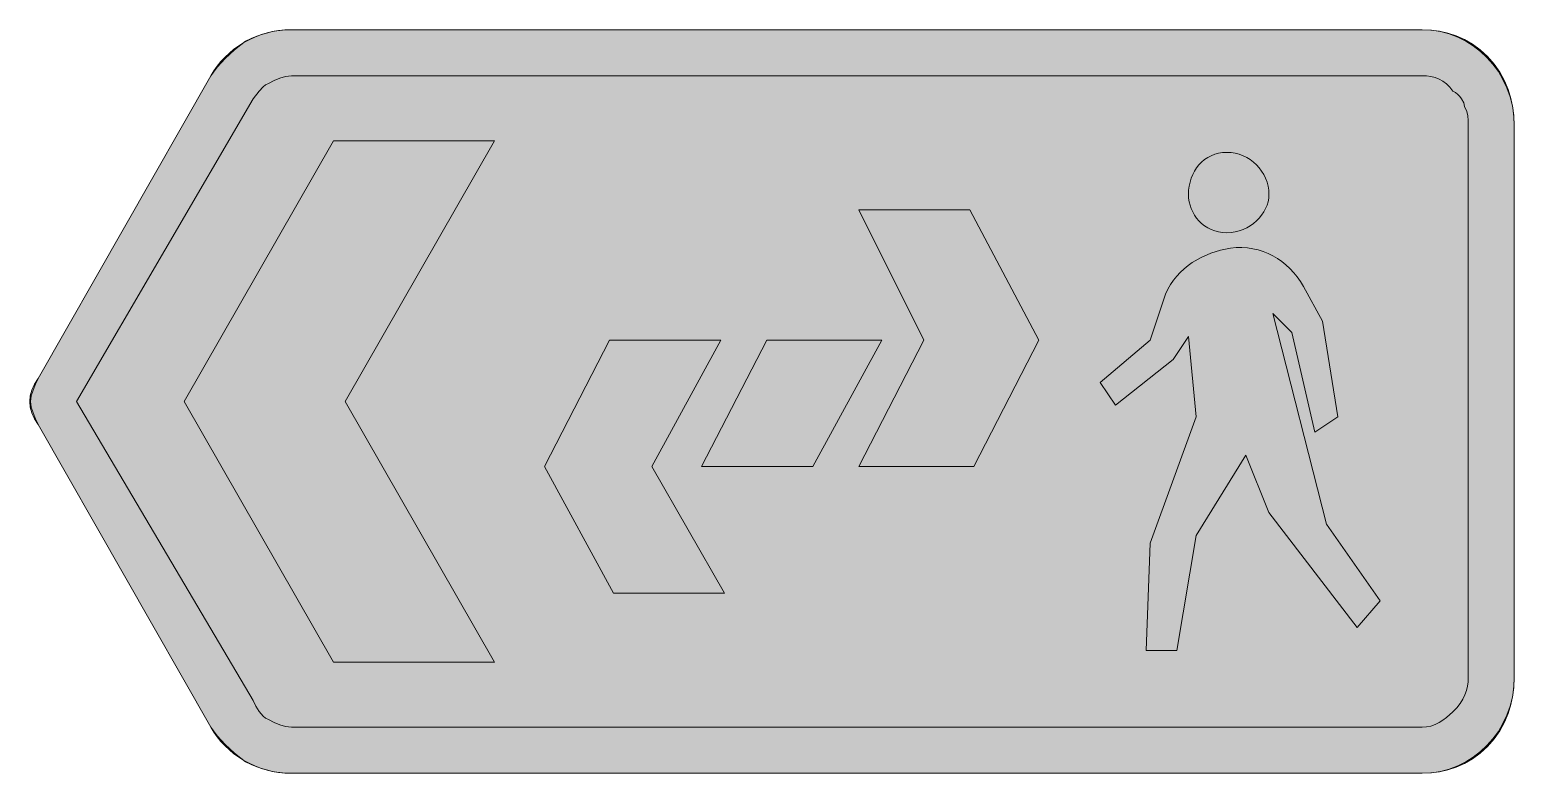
# Model space of a CAD drawing. Header units: metres. Extents: x 50 to 515, y 13 to 246.
import ezdxf

# ---------------------------------------------------------------- set-up
doc = ezdxf.new("R2010")
doc.units = ezdxf.units.M
for name, color, linetype, true_color in [('FILL_BLACK_000000', 7, 'Continuous', 0x000000), ('FILL_SILVER_C3C3C3', 7, 'Continuous', 0xc3c3c3), ('FILL_WHITE_FFFFFF', 7, 'Continuous', 0xffffff), ('STROKE_BLACK_000000', 7, 'Continuous', 0x000000), ('STROKE_WHITE_FFFFFF', 7, 'Continuous', 0xffffff)]:
    doc.layers.add(name, color=color, linetype=linetype, true_color=true_color)

msp = doc.modelspace()

# ---------------------------------------------------------------- hatches: boundary and pattern name
at = {"layer": 'FILL_BLACK_000000', "true_color": 0x000000}
h = msp.add_hatch(color=7, dxfattribs=at)
h.dxf.hatch_style = 1
h.paths.add_polyline_path([(487.5, 231.54), (488.83, 231.36), (490.14, 231.03), (491.4, 230.55), (492.61, 229.9), (493.74, 229.07), (494.8, 228.04), (495.75, 226.8), (496.59, 226.3), (497.32, 225.71), (497.94, 225.07), (498.45, 224.4), (499.12, 223.09), (499.35, 222), (500.04, 220.39), (500.4, 219), (500.53, 217.61), (500.55, 216), (500.55, 43.2), (500.49, 41.85), (500.31, 40.5), (499.98, 39.15), (499.5, 37.8), (498.85, 36.45), (498.02, 35.1), (496.99, 33.75), (495.75, 32.4), (493.74, 30.64), (492.61, 29.83), (491.4, 29.1), (490.14, 28.49), (488.83, 28.01), (487.5, 27.71), (486.15, 27.6), (132.15, 27.6), (130.35, 27.81), (128.55, 28.35), (126.75, 29.12), (124.95, 30), (124.1, 30.5), (123.36, 31.11), (122.1, 32.55), (121.07, 34.22), (120.15, 36), (64.95, 129.6), (120.15, 224.4), (122.1, 226.8), (123.36, 228.11), (124.1, 228.7), (124.95, 229.2), (126.75, 230.08), (128.55, 230.85), (130.35, 231.39), (132.15, 231.6), (486.15, 231.6), (487.5, 231.54)])
at = {"layer": 'FILL_SILVER_C3C3C3', "true_color": 0xc3c3c3}
h = msp.add_hatch(color=7, dxfattribs=at)
h.dxf.hatch_style = 1
h.paths.add_polyline_path([(309.75, 109.2), (330.15, 148.8), (309.75, 189.6), (344.55, 189.6), (366.15, 148.8), (345.75, 109.2), (309.75, 109.2)])
h = msp.add_hatch(color=7, dxfattribs=at)
h.dxf.hatch_style = 1
h.paths.add_polyline_path([(267.75, 69.6), (232.95, 69.6), (211.35, 109.2), (231.75, 148.8), (266.55, 148.8), (244.95, 109.2), (267.75, 69.6)])
h = msp.add_hatch(color=7, dxfattribs=at)
h.dxf.hatch_style = 1
h.paths.add_polyline_path([(295.35, 109.2), (260.55, 109.2), (280.95, 148.8), (316.95, 148.8), (295.35, 109.2)])
at = {"layer": 'FILL_WHITE_FFFFFF', "true_color": 0xffffff}
h = msp.add_hatch(color=7, dxfattribs=at)
h.dxf.hatch_style = 1
h.paths.add_polyline_path([(108.97, 234.3), (111.45, 237), (114.37, 239.7), (117.75, 242.4), (119.55, 243.24), (121.35, 243.97), (123.15, 244.59), (124.95, 245.1), (126.75, 245.49), (128.55, 245.77), (130.35, 245.94), (132.15, 246), (486.15, 246), (488.85, 245.89), (491.53, 245.53), (494.19, 244.92), (496.8, 244.05), (499.36, 242.89), (501.84, 241.44), (504.25, 239.68), (506.55, 237.6), (508.63, 235.24), (510.39, 232.71), (511.84, 230.03), (513, 227.25), (513.87, 224.42), (514.48, 221.57), (514.84, 218.75), (514.95, 216), (514.95, 43.2), (514.84, 40.45), (514.48, 37.63), (513.87, 34.78), (513, 31.95), (511.84, 29.17), (510.39, 26.49), (508.63, 23.96), (506.55, 21.6), (504.25, 19.52), (501.84, 17.76), (499.36, 16.31), (496.8, 15.15), (494.19, 14.28), (491.53, 13.67), (488.85, 13.31), (486.15, 13.2), (132.15, 13.2), (130.35, 13.26), (128.55, 13.42), (126.75, 13.71), (124.95, 14.1), (123.15, 14.61), (121.35, 15.22), (119.55, 15.96), (117.75, 16.8), (114.37, 19.5), (111.45, 22.2), (108.97, 24.9), (106.95, 27.6), (52.95, 122.4), (52.07, 124.2), (51.3, 126), (50.76, 127.8), (50.55, 129.6), (50.76, 131.4), (51.3, 133.2), (52.07, 135), (52.95, 136.8), (106.95, 231.6), (108.97, 234.3)])
h = msp.add_hatch(color=7, dxfattribs=at)
h.dxf.hatch_style = 1
h.paths.add_polyline_path([(145.35, 211.2), (195.75, 211.2), (148.95, 129.6), (195.75, 48), (145.35, 48), (98.55, 129.6), (145.35, 211.2)])
h = msp.add_hatch(color=7, dxfattribs=at)
h.dxf.hatch_style = 1
h.paths.add_polyline_path([(438.08, 193.28), (437.88, 192.16), (437.55, 191.06), (437.1, 189.99), (436.54, 188.96), (435.87, 187.97), (435.11, 187.03), (434.25, 186.15), (433.31, 185.34), (432.29, 184.61), (431.2, 183.97), (430.05, 183.43), (428.84, 182.99), (427.58, 182.67), (426.28, 182.47), (424.95, 182.4), (423.63, 182.47), (422.37, 182.67), (421.17, 182.99), (420.04, 183.43), (418.98, 183.97), (417.99, 184.61), (417.08, 185.34), (416.25, 186.15), (415.51, 187.03), (414.85, 187.97), (414.28, 188.96), (413.81, 189.99), (413.44, 191.06), (413.17, 192.16), (413.01, 193.28), (412.95, 194.4), (413.01, 195.73), (413.17, 197.03), (413.44, 198.29), (413.81, 199.5), (414.28, 200.65), (414.85, 201.74), (415.51, 202.76), (416.25, 203.7), (417.08, 204.56), (417.99, 205.32), (418.98, 205.99), (420.04, 206.55), (421.17, 207), (422.37, 207.33), (423.63, 207.53), (424.95, 207.6), (426.28, 207.53), (427.58, 207.33), (428.84, 207), (430.05, 206.55), (431.2, 205.99), (432.29, 205.32), (433.31, 204.56), (434.25, 203.7), (435.11, 202.76), (435.87, 201.74), (436.54, 200.65), (437.1, 199.5), (437.55, 198.29), (437.88, 197.03), (438.08, 195.73), (438.15, 194.4), (438.08, 193.28)])
h = msp.add_hatch(color=7, dxfattribs=at)
h.dxf.hatch_style = 1
h.paths.add_polyline_path([(454.95, 154.8), (459.75, 124.8), (452.55, 120), (445.35, 151.2), (439.35, 157.2), (456.15, 91.2), (472.95, 67.2), (465.75, 58.8), (438.15, 94.8), (430.95, 112.8), (415.35, 87.6), (409.35, 51.6), (399.75, 51.6), (400.95, 85.2), (415.35, 124.8), (412.95, 150), (408.15, 142.8), (390.15, 128.4), (385.35, 135.6), (400.95, 148.8), (405.75, 163.2), (406.48, 164.73), (407.32, 166.18), (408.25, 167.55), (409.27, 168.82), (410.38, 170.02), (411.57, 171.13), (412.83, 172.16), (414.15, 173.1), (416.95, 174.73), (419.92, 176.02), (423.01, 176.98), (426.15, 177.6), (427.94, 177.76), (429.69, 177.77), (431.41, 177.66), (433.09, 177.41), (434.73, 177.04), (436.32, 176.55), (437.86, 175.93), (439.35, 175.2), (440.78, 174.36), (442.16, 173.4), (443.47, 172.35), (444.71, 171.19), (445.89, 169.93), (446.99, 168.58), (448.01, 167.13), (448.95, 165.6), (454.95, 154.8)])

# ---------------------------------------------------------------- linework, layer by layer
at = {"layer": 'FILL_BLACK_000000', "lineweight": 0, "true_color": 0x000000}
msp.add_lwpolyline([(487.5, 231.54), (488.83, 231.36), (490.14, 231.03), (491.4, 230.55), (492.61, 229.9), (493.74, 229.07), (494.8, 228.04), (495.75, 226.8), (496.59, 226.3), (497.32, 225.71), (497.94, 225.07), (498.45, 224.4), (499.12, 223.09), (499.35, 222), (500.04, 220.39), (500.4, 219), (500.53, 217.61), (500.55, 216), (500.55, 43.2), (500.49, 41.85), (500.31, 40.5), (499.98, 39.15), (499.5, 37.8), (498.85, 36.45), (498.02, 35.1), (496.99, 33.75), (495.75, 32.4), (493.74, 30.64), (492.61, 29.83), (491.4, 29.1), (490.14, 28.49), (488.83, 28.01), (487.5, 27.71), (486.15, 27.6), (132.15, 27.6), (130.35, 27.81), (128.55, 28.35), (126.75, 29.12), (124.95, 30), (124.1, 30.5), (123.36, 31.11), (122.1, 32.55), (121.07, 34.22), (120.15, 36), (64.95, 129.6), (120.15, 224.4), (122.1, 226.8), (123.36, 228.11), (124.1, 228.7), (124.95, 229.2), (126.75, 230.08), (128.55, 230.85), (130.35, 231.39), (132.15, 231.6), (486.15, 231.6)], close=True, dxfattribs=at)
at = {"layer": 'FILL_SILVER_C3C3C3', "lineweight": 0, "true_color": 0xc3c3c3}
for points in [[(309.75, 109.2), (330.15, 148.8), (309.75, 189.6), (344.55, 189.6), (366.15, 148.8), (345.75, 109.2)], [(267.75, 69.6), (232.95, 69.6), (211.35, 109.2), (231.75, 148.8), (266.55, 148.8), (244.95, 109.2)], [(295.35, 109.2), (260.55, 109.2), (280.95, 148.8), (316.95, 148.8)]]:
    msp.add_lwpolyline(points, close=True, dxfattribs=at)
at = {"layer": 'FILL_WHITE_FFFFFF', "lineweight": 0, "true_color": 0xffffff}
for points in [[(108.97, 234.3), (111.45, 237), (114.37, 239.7), (117.75, 242.4), (119.55, 243.24), (121.35, 243.97), (123.15, 244.59), (124.95, 245.1), (126.75, 245.49), (128.55, 245.77), (130.35, 245.94), (132.15, 246), (486.15, 246), (488.85, 245.89), (491.53, 245.53), (494.19, 244.92), (496.8, 244.05), (499.36, 242.89), (501.84, 241.44), (504.25, 239.68), (506.55, 237.6), (508.63, 235.24), (510.39, 232.71), (511.84, 230.03), (513, 227.25), (513.87, 224.42), (514.48, 221.57), (514.84, 218.75), (514.95, 216), (514.95, 43.2), (514.84, 40.45), (514.48, 37.63), (513.87, 34.78), (513, 31.95), (511.84, 29.17), (510.39, 26.49), (508.63, 23.96), (506.55, 21.6), (504.25, 19.52), (501.84, 17.76), (499.36, 16.31), (496.8, 15.15), (494.19, 14.28), (491.53, 13.67), (488.85, 13.31), (486.15, 13.2), (132.15, 13.2), (130.35, 13.26), (128.55, 13.42), (126.75, 13.71), (124.95, 14.1), (123.15, 14.61), (121.35, 15.22), (119.55, 15.96), (117.75, 16.8), (114.37, 19.5), (111.45, 22.2), (108.97, 24.9), (106.95, 27.6), (52.95, 122.4), (52.07, 124.2), (51.3, 126), (50.76, 127.8), (50.55, 129.6), (50.76, 131.4), (51.3, 133.2), (52.07, 135), (52.95, 136.8), (106.95, 231.6)], [(438.08, 193.28), (437.88, 192.16), (437.55, 191.06), (437.1, 189.99), (436.54, 188.96), (435.87, 187.97), (435.11, 187.03), (434.25, 186.15), (433.31, 185.34), (432.29, 184.61), (431.2, 183.97), (430.05, 183.43), (428.84, 182.99), (427.58, 182.67), (426.28, 182.47), (424.95, 182.4), (423.63, 182.47), (422.37, 182.67), (421.17, 182.99), (420.04, 183.43), (418.98, 183.97), (417.99, 184.61), (417.08, 185.34), (416.25, 186.15), (415.51, 187.03), (414.85, 187.97), (414.28, 188.96), (413.81, 189.99), (413.44, 191.06), (413.17, 192.16), (413.01, 193.28), (412.95, 194.4), (413.01, 195.73), (413.17, 197.03), (413.44, 198.29), (413.81, 199.5), (414.28, 200.65), (414.85, 201.74), (415.51, 202.76), (416.25, 203.7), (417.08, 204.56), (417.99, 205.32), (418.98, 205.99), (420.04, 206.55), (421.17, 207), (422.37, 207.33), (423.63, 207.53), (424.95, 207.6), (426.28, 207.53), (427.58, 207.33), (428.84, 207), (430.05, 206.55), (431.2, 205.99), (432.29, 205.32), (433.31, 204.56), (434.25, 203.7), (435.11, 202.76), (435.87, 201.74), (436.54, 200.65), (437.1, 199.5), (437.55, 198.29), (437.88, 197.03), (438.08, 195.73), (438.15, 194.4)], [(454.95, 154.8), (459.75, 124.8), (452.55, 120), (445.35, 151.2), (439.35, 157.2), (456.15, 91.2), (472.95, 67.2), (465.75, 58.8), (438.15, 94.8), (430.95, 112.8), (415.35, 87.6), (409.35, 51.6), (399.75, 51.6), (400.95, 85.2), (415.35, 124.8), (412.95, 150), (408.15, 142.8), (390.15, 128.4), (385.35, 135.6), (400.95, 148.8), (405.75, 163.2), (406.48, 164.73), (407.32, 166.18), (408.25, 167.55), (409.27, 168.82), (410.38, 170.02), (411.57, 171.13), (412.83, 172.16), (414.15, 173.1), (416.95, 174.73), (419.92, 176.02), (423.01, 176.98), (426.15, 177.6), (427.94, 177.76), (429.69, 177.77), (431.41, 177.66), (433.09, 177.41), (434.73, 177.04), (436.32, 176.55), (437.86, 175.93), (439.35, 175.2), (440.78, 174.36), (442.16, 173.4), (443.47, 172.35), (444.71, 171.19), (445.89, 169.93), (446.99, 168.58), (448.01, 167.13), (448.95, 165.6)]]:
    msp.add_lwpolyline(points, close=True, dxfattribs=at)
at = {"layer": 'FILL_WHITE_FFFFFF', "lineweight": 0, "true_color": 0x000000}
msp.add_lwpolyline([(145.35, 211.2), (195.75, 211.2), (148.95, 129.6), (195.75, 48), (145.35, 48), (98.55, 129.6)], close=True, dxfattribs=at)
at = {"layer": 'STROKE_BLACK_000000', "lineweight": 0, "true_color": 0x000000}
for points in [[(514.95, 216), (514.8, 219.11), (514.35, 222.11), (513.63, 225.01), (512.64, 227.77), (511.41, 230.4), (509.95, 232.87), (508.27, 235.18), (506.4, 237.3), (504.34, 239.22), (502.12, 240.94), (499.74, 242.43), (497.23, 243.67), (494.6, 244.67), (491.87, 245.4), (489.04, 245.85), (486.15, 246), (132.15, 246), (130.14, 245.93), (128.16, 245.73), (126.23, 245.39), (124.33, 244.93), (122.49, 244.35), (120.7, 243.66), (118.97, 242.86), (117.3, 241.95), (115.7, 240.95), (114.19, 239.85), (112.75, 238.66), (111.39, 237.39), (110.13, 236.05), (108.97, 234.63), (107.91, 233.15), (106.95, 231.6), (52.95, 136.8), (51.77, 135), (50.92, 133.2), (50.42, 131.4), (50.25, 129.6), (50.42, 127.8), (50.92, 126), (51.77, 124.2), (52.95, 122.4), (106.95, 27.6), (107.91, 26.05), (108.97, 24.57), (110.13, 23.15), (111.39, 21.81), (112.75, 20.54), (114.19, 19.35), (115.7, 18.25), (117.3, 17.25), (118.97, 16.34), (120.7, 15.54), (122.49, 14.85), (124.33, 14.27), (126.23, 13.81), (128.16, 13.47), (130.14, 13.27), (132.15, 13.2), (486.15, 13.2), (489.04, 13.35), (491.87, 13.8), (494.6, 14.53), (497.23, 15.52), (499.74, 16.77), (502.12, 18.26), (504.34, 19.98), (506.4, 21.9), (508.27, 24.02), (509.95, 26.32), (511.41, 28.8), (512.64, 31.42), (513.63, 34.19), (514.35, 37.09), (514.8, 40.09), (514.95, 43.2), (514.95, 216)], [(98.55, 129.6), (145.35, 211.2), (195.75, 211.2), (148.95, 129.6), (195.75, 48), (145.35, 48), (98.55, 129.6)]]:
    msp.add_lwpolyline(points, dxfattribs=at)
at = {"layer": 'STROKE_WHITE_FFFFFF', "lineweight": 0, "true_color": 0xffffff}
msp.add_lwpolyline([(400.95, 85.2), (415.35, 124.8), (412.95, 150), (408.15, 142.8), (390.15, 128.4), (385.35, 135.6), (400.95, 148.8), (405.75, 163.2), (406.48, 164.73), (407.32, 166.18), (408.25, 167.55), (409.27, 168.82), (410.38, 170.02), (411.57, 171.13), (412.83, 172.16), (414.15, 173.1), (416.95, 174.73), (419.92, 176.02), (423.01, 176.98), (426.15, 177.6), (427.94, 177.76), (429.69, 177.77), (431.41, 177.66), (433.09, 177.41), (434.73, 177.04), (436.32, 176.55), (437.86, 175.93), (439.35, 175.2), (440.78, 174.36), (442.16, 173.4), (443.47, 172.35), (444.71, 171.19), (445.89, 169.93), (446.99, 168.58), (448.01, 167.13), (448.95, 165.6), (454.95, 154.8), (459.75, 124.8), (452.55, 120), (445.35, 151.2), (439.35, 157.2), (456.15, 91.2), (472.95, 67.2), (465.75, 58.8), (438.15, 94.8), (430.95, 112.8), (415.35, 87.6), (409.35, 51.6), (399.75, 51.6), (400.95, 85.2)], dxfattribs=at)

doc.saveas('drawing.dxf')
